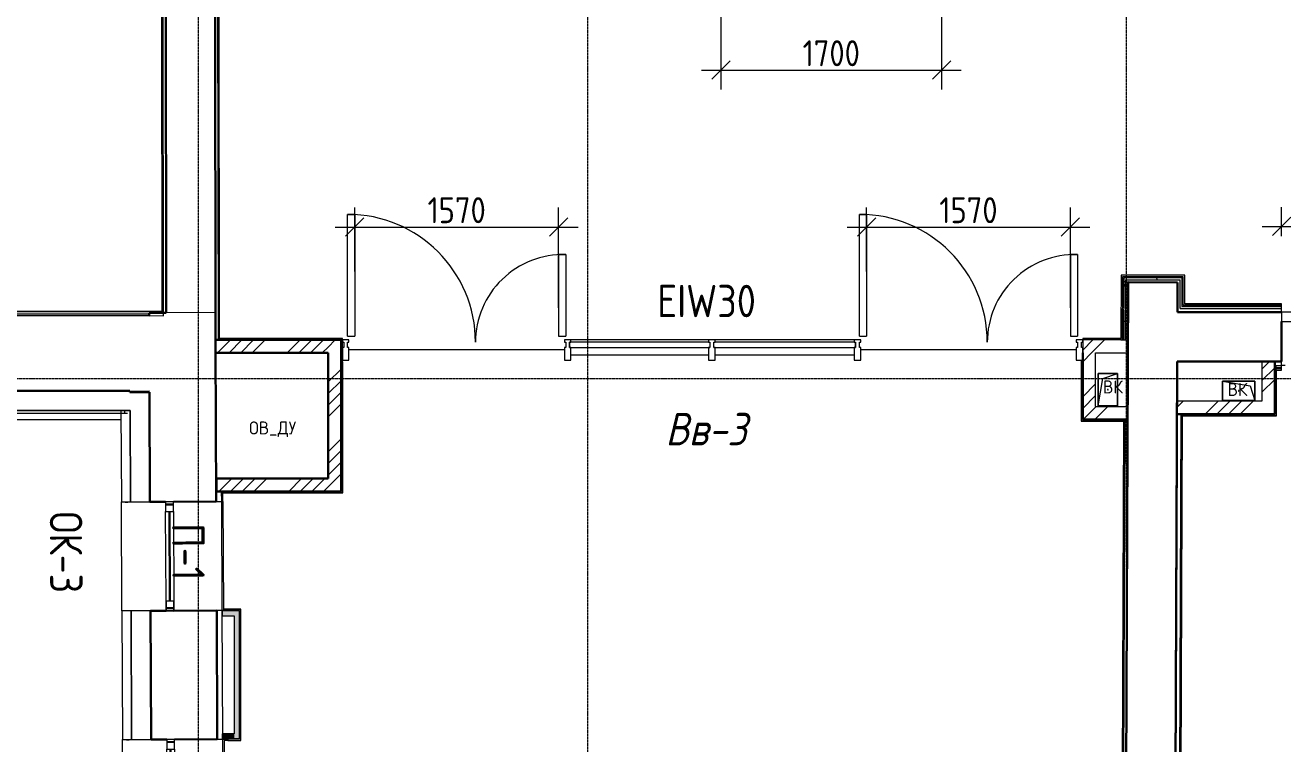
# Model space of a CAD drawing. Header units: millimetres. Extents: x 504091 to 2165846, y 135022 to 442887.
# Drawn here: x 1398815 to 1408506, y 310300 to 315840 of the extents above; entities that cross this region are included whole.
import ezdxf

# ---------------------------------------------------------------- set-up
doc = ezdxf.new("R2010")
doc.units = ezdxf.units.MM
doc.linetypes.add('ADSK_Линия сетки', pattern=[25, 20, -2.5, 0, -2.5])
doc.linetypes.add('осеваяX2', pattern=[4, 2.5, -0.5, 0.5, -0.5])
doc.layers.get('Defpoints').update_dxf_attribs({"color": 255})
for name, color, linetype, lineweight in [('_ Окна', 7, 'Continuous', 30), ('Аннотация', 7, 'Continuous', 9), ('Витраж', 7, 'Continuous', 9), ('Двери', 7, 'Continuous', 20), ('Марки', 7, 'Continuous', 20), ('Марки окон', 7, 'Continuous', 20), ('Обобщенные модели', 7, 'Continuous', 18), ('Окна', 7, 'Continuous', 18), ('Оси', 165, 'осеваяX2', 13), ('Панели витража', 7, 'Continuous', 9), ('Перекрытие', 7, 'Continuous', 18), ('размеры', 7, 'Continuous', 9), ('Стены внутренние', 7, 'Continuous', 18), ('Стены наружные', 7, 'Continuous', 18), ('Стены несущие', 7, 'Continuous', 30), ('Стены отделка', 7, 'Continuous', 30), ('Стены штриховка', 7, 'Continuous', 18)]:
    doc.layers.add(name, color=color, linetype=linetype, lineweight=lineweight)
doc.styles.add('GOST Common_2', font='GOST_Common.ttf', dxfattribs={"width": 0.9, "height": 200})
doc.styles.add('GOST Common_4', font='GOST_Common.ttf', dxfattribs={"width": 0.9, "height": 200})
doc.styles.add('GOST Common_5', font='GOST_Common.ttf', dxfattribs={"height": 250})
doc.styles.add('GOST Common_B_I', font='', dxfattribs={"width": 0.9, "height": 250})
doc.styles.get('GOST Common_B_I').set_extended_font_data('GOST Common', italic=True, bold=True)
doc.dimstyles.new('ADSK_Основной_2_мм', dxfattribs={"dimscale": 304.8, "dimtxt": 201.142999, "dimasz": 0.463911, "dimexe": 0.492126, "dimexo": 0.492126, "dimgap": 0.098425, "dimtad": 1, "dimrnd": 0.01, "dimdsep": 46, "dimtxsty": 'GOST Common_4', "dimblk1": 'OBLIQUE', "dimblk2": 'OBLIQUE', "dimsah": 1, "dimcen": 0.09, "dimdle": 0.492126, "dimazin": 2, "dimtfac": 1, "dimtdec": 4, "dimtix": 1, "dimtmove": 0, "dimatfit": 3, "dimfxl": 0, "dimtvp": 1, "dimtolj": 1, "dimtzin": 0, "dimlwd": 20, "dimlwe": 20, "dimarcsym": 0})
pattern_1 = [(45, (1368096.43, 304821.34), (-269.4077, 269.4077), []), (45, (1368186.23, 304821.34), (-269.4077, 269.4077), []), (45, (1368276.04, 304821.34), (-269.4077, 269.4077), []), (45, (1368365.84, 304821.34), (-269.4077, 269.4077), [])]
pattern_2 = [(0, (1400150.29, 304821.34), (406.4, 101.6), [33.528, -271.272, 33.528, -271.272, -1625.6]), (0, (1400150.29, 304821.34), (406.4, 101.6), [-609.6, 33.528, -576.072, 33.528, -271.272, -711.2]), (0, (1400150.29, 304821.34), (406.4, 101.6), [-1524, 33.528, -169.672, 33.528, -474.472]), (120, (1400302.69, 304872.14), (-291.18818, 301.15272), [33.528, -271.272, 33.528, -271.272, -1625.6]), (120, (1400302.69, 304872.14), (-291.18818, 301.15272), [-609.6, 33.528, -576.072, 33.528, -271.272, -711.2]), (120, (1400302.69, 304872.14), (-291.18818, 301.15272), [-1524, 33.528, -169.672, 33.528, -474.472]), (240, (1400353.49, 305075.34), (-115.21182, -402.75272), [33.528, -271.272, 33.528, -271.272, -1625.6]), (240, (1400353.49, 305075.34), (-115.21182, -402.75272), [-609.6, 33.528, -576.072, 33.528, -271.272, -711.2]), (240, (1400353.49, 305075.34), (-115.21182, -402.75272), [-1524, 33.528, -169.672, 33.528, -474.472])]

# ---------------------------------------------------------------- blocks, each defined once
blk = doc.blocks.new('Дверь-Alumark_двупольная с глухим окном_S70 - 1600х2200 алюм ост Д-20п-3416635-План 1-го этажа')
at = {"layer": 'Двери', "lineweight": 30}
for p, q in [((-580, 190), (299, 697.5)), ((830, 190), (487.9, 387.5))]:
    blk.add_line(p, q, dxfattribs=at)
at = {"layer": 'Двери'}
for p, q in [((-675, 190), (-675, 120)), ((-580, 190), (-675, 190)), ((-675, 120), (-580, 120)), ((-580, 120), (-580, 190)), ((830, 190), (830, 120)), ((925, 190), (830, 190)), ((830, 120), (925, 120)), ((925, 120), (925, 190))]:
    blk.add_line(p, q, dxfattribs=at)
blk = doc.blocks.new('окна_rehau_однопольное_фрамуга_сверху - 800х2240 _нов_-2056536-План 1-го этажа')
at = {"layer": '_ Окна', "lineweight": 18}
for p, q in [((-420, 75), (-420, 135)), ((-420, 135), (-344, 135)), ((-344, 135), (-344, 75)), ((344, 135), (344, 75)), ((420, 135), (344, 135)), ((420, 75), (420, 135)), ((-344, 75), (-420, 75)), ((344, 75), (420, 75))]:
    blk.add_line(p, q, dxfattribs=at)
at = {"layer": '_ Окна'}
for p, q in [((-400, 75), (-400, 135)), ((-344, 105), (344, 105)), ((400, 75), (400, 135))]:
    blk.add_line(p, q, dxfattribs=at)
at = {"layer": 'Окна'}
for p, q in [((-420, 135), (-420, 75)), ((-344, 135), (-420, 135)), ((-344, 135), (344, 135)), ((420, 135), (344, 135)), ((420, 75), (420, 135)), ((-420, 75), (-344, 75)), ((344, 75), (-344, 75)), ((344, 75), (420, 75))]:
    blk.add_line(p, q, dxfattribs=at)
blk = doc.blocks.new('окна_rehau_однопольное_фрамуга_сверху - 800х2240 _нов_-V44-План 1-го этажа')
at = {"layer": '_ Окна', "lineweight": 18}
for p, q in [((-420, 75), (-420, 135)), ((-420, 135), (-344, 135)), ((-344, 135), (-344, 75)), ((344, 135), (344, 75)), ((420, 135), (344, 135)), ((420, 75), (420, 135)), ((-344, 75), (-420, 75)), ((344, 75), (420, 75))]:
    blk.add_line(p, q, dxfattribs=at)
at = {"layer": '_ Окна'}
for p, q in [((-400, 75), (-400, 135)), ((-344, 105), (344, 105)), ((400, 75), (400, 135))]:
    blk.add_line(p, q, dxfattribs=at)
at = {"layer": 'Окна'}
for p, q in [((-420, 135), (-420, 75)), ((-344, 135), (-420, 135)), ((-344, 135), (344, 135)), ((420, 135), (344, 135)), ((420, 75), (420, 135)), ((-420, 75), (-344, 75)), ((344, 75), (-344, 75)), ((344, 75), (420, 75))]:
    blk.add_line(p, q, dxfattribs=at)
blk = doc.blocks.new('GM_Отверстие прямоугольное _в плите_ - Отверстие-V52-План 1-го этажа')
at = {"layer": 'Обобщенные модели'}
for p, q in [((-75, -125), (-75, 125)), ((-75, 125), (75, 125)), ((75, 125), (-75, 125)), ((-75, 125), (-75, -125)), ((-37.5, 87.5), (75, 125)), ((75, 125), (75, -125)), ((75, -125), (75, 125)), ((-75, -125), (-37.5, 87.5)), ((75, -125), (-75, -125)), ((-75, -125), (75, -125))]:
    blk.add_line(p, q, dxfattribs=at)
for start, end in [(360, 180), (180, 360), (60, 165), (300, 360), (195, 270)]:
    blk.add_arc((0, 0), 2.5, start, end, dxfattribs=at)
blk = doc.blocks.new('Прямоугольный импост - Импост структурный с накладкой - 160мм-6453639-План 1-го этажа')
at = {"layer": 'Витраж', "lineweight": 18}
for p, q in [((-50, 40), (-50, 140)), ((-50, 140), (0, 140)), ((0, 140), (0, 40)), ((-40, 40), (-50, 40)), ((-50, -17), (-50, 0)), ((-50, 0), (-40, 0)), ((-40, 0), (-40, 40)), ((-10, 40), (-10, 0)), ((0, 40), (-10, 40)), ((-10, 0), (0, 0)), ((0, 0), (0, -17)), ((0, -17), (-50, -17))]:
    blk.add_line(p, q, dxfattribs=at)
blk = doc.blocks.new('Прямоугольный импост - Импост структурный с накладкой - 160мм-6453643-План 1-го этажа')
at = {"layer": 'Витраж', "lineweight": 18}
for p, q in [((0, 140), (-50, 140)), ((-50, 140), (-50, 40)), ((0, 40), (0, 140)), ((-50, 40), (-40, 40)), ((-40, 0), (-50, 0)), ((-50, 0), (-50, -17)), ((-40, 40), (-40, 0)), ((-10, 0), (-10, 40)), ((-10, 40), (0, 40)), ((0, 0), (-10, 0)), ((0, -17), (0, 0)), ((-50, -17), (0, -17))]:
    blk.add_line(p, q, dxfattribs=at)
blk = doc.blocks.new('Витражная двухстворчатая дверь - Входная двухстворчатая левая_наружн-6453644-План 1-го этажа')
at = {"layer": 'Двери'}
for p, q in [((-840, 985), (-785, 985)), ((-840, 45), (-840, 985)), ((-785, 985), (-785, 45)), ((785, 674.7), (840, 674.7)), ((785, 674.7), (785, 45)), ((840, 674.7), (785, 674.7)), ((840, 674.7), (840, 45)), ((-840, 45), (-785, 45)), ((785, 45), (840, 45))]:
    blk.add_line(p, q, dxfattribs=at)
for centre, radius, start, end in [((-840, 0), 985, 360, 90), ((820, 0), 675, 88.3021, 180)]:
    blk.add_arc(centre, radius, start, end, dxfattribs=at)
blk = doc.blocks.new('Прямоугольный импост - Импост структурный с накладкой - 160мм-6453636-План 1-го этажа')
at = {"layer": 'Витраж', "lineweight": 18}
for p, q in [((-25, 40), (-25, 140)), ((-25, 140), (25, 140)), ((25, 140), (25, 40)), ((-15, 40), (-25, 40)), ((-25, -17), (-25, 0)), ((-25, 0), (-15, 0)), ((-15, 0), (-15, 40)), ((15, 40), (15, 0)), ((25, 40), (15, 40)), ((15, 0), (25, 0)), ((25, 0), (25, -17)), ((25, -17), (-25, -17))]:
    blk.add_line(p, q, dxfattribs=at)
blk = doc.blocks.new('GM_Отверстие прямоугольное _в плите_ - Отверстие-V54-План 1-го этажа')
at = {"layer": 'Обобщенные модели'}
for p, q in [((-75, -125), (-75, 125)), ((-75, 125), (75, 125)), ((75, 125), (-75, 125)), ((-75, 125), (-75, -125)), ((-37.5, 87.5), (75, 125)), ((75, 125), (75, -125)), ((75, -125), (75, 125)), ((-75, -125), (-37.5, 87.5)), ((75, -125), (-75, -125)), ((-75, -125), (75, -125))]:
    blk.add_line(p, q, dxfattribs=at)
for start, end in [(360, 180), (180, 360), (60, 165), (300, 360), (195, 270)]:
    blk.add_arc((0, 0), 2.5, start, end, dxfattribs=at)
blk = doc.blocks.new('_Oblique')
at = {"color": 0, "linetype": 'ByBlock', "lineweight": -2}
blk.add_line((-0.5, -0.5), (0.5, 0.5), dxfattribs=at)
blk = doc.blocks.new('*D2748')
at = {"layer": 'Defpoints', "color": 0, "lineweight": 20, "transparency": 16777216}
for p in [(1404176.3, 317095.1), (1405876.3, 317095.1), (1405876.3, 315493.7)]:
    blk.add_point(p, dxfattribs=at)
at = {"layer": 'размеры', "color": 0, "transparency": 16777216}
for p, q in [((1404176.3, 316945.1), (1404176.3, 315343.7)), ((1405876.3, 316945.1), (1405876.3, 315343.7)), ((1404026.3, 315493.7), (1406026.3, 315493.7))]:
    blk.add_line(p, q, dxfattribs=at)
at = {"layer": 'размеры', "color": 0, "transparency": 16777216, "xscale": 141.4, "yscale": 141.4, "zscale": 141.4, "rotation": 180}
blk.add_blockref('_Oblique', (1404176.3, 315493.7), dxfattribs=at)
at = {"layer": 'размеры', "color": 0, "transparency": 16777216, "xscale": 141.4, "yscale": 141.4, "zscale": 141.4}
blk.add_blockref('_Oblique', (1405876.3, 315493.7), dxfattribs=at)
at = {"layer": 'размеры', "color": 0, "lineweight": 20, "transparency": 16777216, "insert": (1405026.3, 315623.7), "char_height": 200, "width": 560.473, "attachment_point": 5, "style": 'GOST Common_4'}
blk.add_mtext('\\A1;1700', dxfattribs=at)
blk = doc.blocks.new('*D2750')
at = {"layer": 'Defpoints', "color": 0, "lineweight": 20, "transparency": 16777216}
for p in [(1402925.2, 314283.7), (1401355.2, 313792.3), (1402925.2, 313511.2)]:
    blk.add_point(p, dxfattribs=at)
at = {"layer": 'размеры', "color": 0, "transparency": 16777216}
for p, q in [((1401355.2, 313942.3), (1401355.2, 314433.7)), ((1402925.2, 313661.2), (1402925.2, 314433.7)), ((1401205.2, 314283.7), (1403075.2, 314283.7))]:
    blk.add_line(p, q, dxfattribs=at)
at = {"layer": 'размеры', "color": 0, "transparency": 16777216, "xscale": 141.4, "yscale": 141.4, "zscale": 141.4, "rotation": 180}
blk.add_blockref('_Oblique', (1401355.2, 314283.7), dxfattribs=at)
at = {"layer": 'размеры', "color": 0, "transparency": 16777216, "xscale": 141.4, "yscale": 141.4, "zscale": 141.4}
blk.add_blockref('_Oblique', (1402925.2, 314283.7), dxfattribs=at)
at = {"layer": 'размеры', "color": 0, "lineweight": 20, "transparency": 16777216, "insert": (1402140.2, 314413.7), "char_height": 200, "width": 560.473, "attachment_point": 5, "style": 'GOST Common_4'}
blk.add_mtext('\\A1;1570', dxfattribs=at)
blk = doc.blocks.new('*D2751')
at = {"layer": 'Defpoints', "color": 0, "lineweight": 20, "transparency": 16777216}
for p in [(1410096.3, 314288.2), (1408496.3, 314063.1), (1410096.3, 314063.1)]:
    blk.add_point(p, dxfattribs=at)
at = {"layer": 'размеры', "color": 0, "transparency": 16777216}
for p, q in [((1408496.3, 314213.1), (1408496.3, 314438.2)), ((1410096.3, 314213.1), (1410096.3, 314438.2)), ((1408346.3, 314288.2), (1410246.3, 314288.2))]:
    blk.add_line(p, q, dxfattribs=at)
at = {"layer": 'размеры', "color": 0, "transparency": 16777216, "xscale": 141.4, "yscale": 141.4, "zscale": 141.4, "rotation": 180}
blk.add_blockref('_Oblique', (1408496.3, 314288.2), dxfattribs=at)
at = {"layer": 'размеры', "color": 0, "transparency": 16777216, "xscale": 141.4, "yscale": 141.4, "zscale": 141.4}
blk.add_blockref('_Oblique', (1410096.3, 314288.2), dxfattribs=at)
at = {"layer": 'размеры', "color": 0, "lineweight": 20, "transparency": 16777216, "insert": (1409296.3, 314418.2), "char_height": 200, "width": 560.473, "attachment_point": 5, "style": 'GOST Common_4'}
blk.add_mtext('\\A1;1600', dxfattribs=at)
blk = doc.blocks.new('*D2699')
at = {"layer": 'Defpoints', "color": 0, "lineweight": 20, "transparency": 16777216}
for p in [(1406868.3, 314283.7), (1405298.3, 313792.3), (1406868.3, 313511.2)]:
    blk.add_point(p, dxfattribs=at)
at = {"layer": 'размеры', "color": 0, "transparency": 16777216}
for p, q in [((1405298.3, 313942.3), (1405298.3, 314433.7)), ((1406868.3, 313661.2), (1406868.3, 314433.7)), ((1405148.3, 314283.7), (1407018.3, 314283.7))]:
    blk.add_line(p, q, dxfattribs=at)
at = {"layer": 'размеры', "color": 0, "transparency": 16777216, "xscale": 141.4, "yscale": 141.4, "zscale": 141.4, "rotation": 180}
blk.add_blockref('_Oblique', (1405298.3, 314283.7), dxfattribs=at)
at = {"layer": 'размеры', "color": 0, "transparency": 16777216, "xscale": 141.4, "yscale": 141.4, "zscale": 141.4}
blk.add_blockref('_Oblique', (1406868.3, 314283.7), dxfattribs=at)
at = {"layer": 'размеры', "color": 0, "lineweight": 20, "transparency": 16777216, "insert": (1406083.3, 314413.7), "char_height": 200, "width": 560.473, "attachment_point": 5, "style": 'GOST Common_4'}
blk.add_mtext('\\A1;1570', dxfattribs=at)

msp = doc.modelspace()

# ---------------------------------------------------------------- hatches: boundary and pattern name
at = {"layer": 'Стены внутренние', "lineweight": 9}
h = msp.add_hatch(dxfattribs=at)
h.set_pattern_fill('FP_12', color=256, style=0, pattern_type=2)
h.set_pattern_definition(pattern_2)
h.paths.add_polyline_path([(1407288.4283, 313413.3551), (1407292.7994, 313413.6173), (1407294.3804, 313877.0378), (1407279.6465, 313877.0378), (1407277.7983, 313413.3551)])
h = msp.add_hatch(dxfattribs=at)
h.set_pattern_fill('FP_12', color=256, style=0, pattern_type=2)
h.set_pattern_definition(pattern_2)
h.paths.add_polyline_path([(1407694.3804, 313877.0378), (1407714.3804, 313877.0378), (1407714.3804, 313892.0378), (1407279.7063, 313892.0378), (1407279.7063, 313877.0378), (1407693.6514, 313877.0378)])
h = msp.add_hatch(dxfattribs=at)
h.set_pattern_fill('FP_12', color=256, style=0, pattern_type=2)
h.set_pattern_definition(pattern_2)
h.paths.add_polyline_path([(1439059.2939, 313656.5532), (1439059.2939, 313671.5532), (1437864.2939, 313671.5532), (1437864.2939, 313656.5532), (1438803.251, 313656.5532)])
h.paths.add_polyline_path([(1432469.7351, 313656.5532), (1436264.2939, 313656.5532), (1436264.2939, 313671.5532), (1431784.2939, 313671.5532), (1431784.2939, 313656.5532)])
h.paths.add_polyline_path([(1440089.2939, 313656.5532), (1440216.4244, 313656.5532), (1440216.4244, 313671.5532), (1440089.2939, 313671.5532)])
h.paths.add_polyline_path([(1413469.1876, 313656.5532), (1413793.2939, 313656.5532), (1413793.2939, 313671.5532), (1410096.2939, 313671.5532), (1410096.2939, 313656.5532), (1411358.0156, 313656.5532)])
h.paths.add_polyline_path([(1415393.2939, 313656.5532), (1421605.41, 313656.5532), (1421605.41, 313671.5532), (1415393.2939, 313671.5532)])
h.paths.add_polyline_path([(1408493.5795, 313656.5532), (1408496.2939, 313656.5532), (1408496.2939, 313671.5532), (1407714.3804, 313671.5532), (1407714.3804, 313656.5532), (1408191.2577, 313656.5532)])
h.paths.add_polyline_path([(1425080.6333, 313656.5532), (1425707.828, 313656.5532), (1425707.828, 313671.5532), (1423505.41, 313671.5532), (1423505.41, 313656.5532), (1424969.0881, 313656.5532)])
h.paths.add_polyline_path([(1430264.2939, 313656.5532), (1430264.2939, 313671.5532), (1427647.828, 313671.5532), (1427647.828, 313656.5532), (1429830.7702, 313656.5532)])
h = msp.add_hatch(dxfattribs=at)
h.set_pattern_fill('ANSI34', color=256, scale=20, style=0)
h.set_pattern_definition(pattern_1)
h.paths.add_polyline_path([(1400704.3428, 313313.3551), (1401149.8615, 313313.3551), (1401149.8615, 313413.3551), (1400281.8043, 313413.3551), (1400281.8186, 313313.3551), (1400599.4683, 313313.3551)])
h = msp.add_hatch(dxfattribs=at)
h.set_pattern_fill('ANSI34', color=256, scale=20, style=0)
h.set_pattern_definition(pattern_1)
h.paths.add_polyline_path([(1401149.8615, 312346.3441), (1401249.8615, 312346.3441), (1401249.8615, 313413.3551), (1401149.8615, 313413.3551), (1401149.8615, 312818.5183)])
h = msp.add_hatch(dxfattribs=at)
h.set_pattern_fill('ANSI34', color=256, scale=20, style=0)
h.set_pattern_definition(pattern_1)
h.paths.add_polyline_path([(1407063.327, 313313.3551), (1406963.327, 313313.3551), (1406963.327, 312800.3441), (1407063.327, 312800.3441)])
h = msp.add_hatch(dxfattribs=at)
h.set_pattern_fill('ANSI34', color=256, scale=20, style=0)
h.set_pattern_definition(pattern_1)
h.paths.add_polyline_path([(1408444.3804, 313246.5532), (1408344.3804, 313246.5532), (1408344.3804, 312941.3441), (1408444.3804, 312941.3441)])
h = msp.add_hatch(dxfattribs=at)
h.set_pattern_fill('FP_12', color=256, style=0, pattern_type=2)
h.set_pattern_definition(pattern_2)
h.paths.add_polyline_path([(1415592.7939, 313201.5532), (1415592.7939, 313216.5532), (1415393.2939, 313216.5532), (1415393.2939, 313201.5532), (1415582.7939, 313201.5532)])
h.paths.add_polyline_path([(1408496.2939, 313201.5532), (1408496.2939, 313216.5532), (1408432.3804, 313216.5532), (1408432.3804, 313201.5532), (1408493.5795, 313201.5532)])
h.paths.add_polyline_path([(1413469.1876, 313201.5532), (1413793.2939, 313201.5532), (1413793.2939, 313216.5532), (1410096.2939, 313216.5532), (1410096.2939, 313201.5532), (1411358.0156, 313201.5532)])
h = msp.add_hatch(dxfattribs=at)
h.set_pattern_fill('ANSI34', color=256, scale=20, style=0)
h.set_pattern_definition(pattern_1)
h.paths.add_polyline_path([(1407310.355, 312800.3441), (1407310.7536, 312900.3441), (1407063.327, 312900.3441), (1407063.327, 312800.3441)])
h = msp.add_hatch(dxfattribs=at)
h.set_pattern_fill('ANSI34', color=256, scale=20, style=0)
h.set_pattern_definition(pattern_1)
h.paths.add_polyline_path([(1407690.9201, 312941.3441), (1407690.5214, 312841.3441), (1408444.3804, 312841.3441), (1408444.3804, 312941.3441)])
h = msp.add_hatch(dxfattribs=at)
h.set_pattern_fill('ANSI34', color=256, scale=20, style=0)
h.set_pattern_definition(pattern_1)
h.paths.add_polyline_path([(1401249.8615, 312246.3441), (1401249.8615, 312346.3441), (1400289.8615, 312346.3441), (1400289.8615, 312246.3441), (1401149.8615, 312246.3441)])
at = {"layer": 'Стены внутренние'}
for points in [[(1400332.7689, 311287.0594), (1400466.0455, 311287.0594), (1400466.0455, 311327.0594), (1400332.7689, 311326.6956), (1400332.7689, 311294.9326)], [(1400466.0209, 310337.0957), (1400466.0455, 310337.5155), (1400466.0455, 311287.0594), (1400426.0455, 311287.0594), (1400426.0455, 310337.0957), (1400465.8732, 310337.0957)], [(1400335.9729, 310337.0957), (1400426.0455, 310337.5155), (1400426.0455, 310377.0957), (1400335.7827, 310377.0957), (1400335.9709, 310337.5155)]]:
    msp.add_hatch(color=256, dxfattribs=at).paths.add_polyline_path(points)
at = {"layer": 'Стены штриховка'}
h = msp.add_hatch(dxfattribs=at)
h.set_pattern_fill('ANSI34', color=256, scale=20)
h.set_pattern_definition(pattern_1)
h.paths.add_polyline_path([(1407312.7983, 313413.3035), (1407257.7981, 313413.3551), (1406963.327, 313413.3551), (1406963.327, 313313.3551), (1406976.327, 313313.3551), (1407312.3999, 313313.3551)])

# ---------------------------------------------------------------- linework, layer by layer
at = {"layer": 'Витраж'}
for p, q in [((1404080.7742, 313413.3551), (1403020.2215, 313413.3551)), ((1405203.327, 313413.3551), (1404130.7742, 313413.3551)), ((1404080.7742, 313296.3551), (1403020.2215, 313296.3551)), ((1405203.327, 313296.3551), (1404130.7742, 313296.3551))]:
    msp.add_line(p, q, dxfattribs=at)
at = {"layer": 'Оси', "linetype": 'ADSK_Линия сетки'}
for p, q in [((1400149.8592, 300469.847), (1400149.8592, 349044.3426)), ((1403149.8592, 300469.847), (1403149.8592, 349044.3426)), ((1407299.8592, 300469.847), (1407299.8592, 326587.6621)), ((1390035.5654, 313116.3441), (1456265.2939, 313116.3441))]:
    msp.add_line(p, q, dxfattribs=at)
at = {"layer": 'Панели витража', "lineweight": 18}
for points in [[(1404080.7742, 313396.3551), (1403010.2215, 313396.3551), (1403010.2215, 313356.3551), (1404090.7742, 313356.3551)], [(1404120.7742, 313356.3551), (1405213.327, 313356.3551), (1405213.327, 313396.3551)], [(1405203.327, 313396.3551), (1404130.7742, 313396.3551)]]:
    msp.add_lwpolyline(points, dxfattribs=at)
at = {"layer": 'Перекрытие'}
for p, q in [((1400281.3288, 313416.3441), (1400301.5061, 313416.3441)), ((1402970.2215, 313338.3551), (1401310.2215, 313338.3551)), ((1406913.327, 313338.3551), (1405253.327, 313338.3551)), ((1408523.5795, 313216.5532), (1408496.2939, 313216.5532)), ((1400289.8615, 312246.3441), (1400286.8928, 312246.3441)), ((1400331.2659, 311326.8858), (1400332.7689, 311326.8929))]:
    msp.add_line(p, q, dxfattribs=at)
at = {"layer": 'Стены внутренние'}
for p, q in [((1400327.2665, 312167.8763), (1400331.2611, 311327.8858)), ((1400335.9786, 310335.897), (1400339.9733, 309495.9065))]:
    msp.add_line(p, q, dxfattribs=at)
at = {"layer": 'Стены наружные'}
for p, q in [((1399583.4973, 312869.9342), (1393228.4667, 312869.9342)), ((1393228.5911, 312849.9342), (1399583.4973, 312849.9342)), ((1399561.2698, 311324.224), (1399557.2752, 312164.2145)), ((1399587.2794, 312163.4523), (1399607.2791, 312163.5474)), ((1400339.2663, 312167.9333), (1400343.2081, 311339.0594)), ((1400343.261, 311327.9428), (1400341.261, 311327.9333)), ((1399569.982, 309492.2447), (1399565.9873, 310332.2352)), ((1399595.9936, 310331.0482), (1399595.9872, 310332.3779)), ((1399595.9936, 310331.0482), (1399615.9933, 310331.1433)), ((1399615.987, 310332.473), (1399615.9933, 310331.1433)), ((1400376.0305, 310325.0957), (1400348.0301, 310325.0957)), ((1400348.0301, 310325.0957), (1400351.9732, 309495.9636))]:
    msp.add_line(p, q, dxfattribs=at)
at = {"layer": 'Стены несущие'}
for p, q in [((1399895.341, 318802.2787), (1399901.2626, 313622.0196)), ((1400277.2813, 317105.1269), (1400281.5515, 313369.5146)), ((1407288.4283, 307299.5757), (1407314.5718, 313858.2129)), ((1407694.5688, 313856.6982), (1407314.5718, 313858.2129)), ((1407693.6514, 313626.5532), (1407694.5688, 313856.6982)), ((1399770.4465, 313600.6524), (1394013.8517, 313614.5652)), ((1399901.2626, 313622.0196), (1399770.3479, 313621.397)), ((1399770.3479, 313621.397), (1399770.4465, 313600.6524)), ((1407693.6514, 313626.5532), (1408496.2939, 313626.5532)), ((1408496.2939, 313246.5532), (1408496.2939, 313556.5532)), ((1401249.8615, 313413.3551), (1400281.8043, 313413.3551)), ((1400281.8043, 313413.3551), (1400281.8043, 313313.3551)), ((1401249.8615, 312246.3441), (1401249.8615, 313413.3551)), ((1400281.5515, 313369.5146), (1400287.2669, 312167.686)), ((1400281.8043, 313313.3551), (1401149.8615, 313313.3551)), ((1401149.8615, 313313.3551), (1401149.8615, 312346.3441)), ((1406963.327, 313313.3551), (1406963.327, 312800.3441)), ((1407668.4253, 307298.061), (1407692.1367, 313246.5532)), ((1407692.1279, 313216.5532), (1407669.0715, 307459.5757)), ((1408496.2939, 313246.5532), (1407692.1367, 313246.5532)), ((1408444.3804, 312841.3441), (1408444.3804, 313246.5532)), ((1395929.2826, 313019.9342), (1399623.2065, 313019.9342)), ((1399623.2065, 313019.9342), (1399623.249, 313011.0064)), ((1399623.249, 313011.0064), (1399773.2524, 313010.6439)), ((1399773.2524, 313010.6439), (1399777.2727, 312165.2607)), ((1399777.2727, 312165.2607), (1399773.2524, 313010.6439)), ((1406963.327, 312800.3441), (1407310.355, 312800.3441)), ((1407690.5214, 312841.3441), (1408444.3804, 312841.3441)), ((1401149.8615, 312346.3441), (1400289.8615, 312346.3441)), ((1400289.8615, 312346.3441), (1400289.8615, 312246.3441)), ((1400289.8615, 312246.3441), (1401249.8615, 312246.3441)), ((1399777.2727, 312165.2607), (1399897.2713, 312165.8314)), ((1399957.2706, 312166.1167), (1400287.2669, 312167.686)), ((1399901.266, 311325.8409), (1399781.2673, 311325.2702)), ((1399781.2673, 311325.2702), (1399785.9849, 310333.2814)), ((1399785.9849, 310333.2814), (1399781.2673, 311325.2702)), ((1400291.2616, 311327.6955), (1399961.2653, 311326.1262)), ((1400291.2616, 311327.6955), (1400295.9791, 310335.7068)), ((1399785.9849, 310333.2814), (1399905.9835, 310333.8521)), ((1399965.9828, 310334.1374), (1400295.9791, 310335.7068))]:
    msp.add_line(p, q, dxfattribs=at)
at = {"layer": 'Стены отделка', "lineweight": 9}
for p, q in [((1399901.2626, 313622.0196), (1399895.4121, 318802.2788)), ((1400297.2812, 317105.1498), (1400301.5014, 313413.3551)), ((1400313.4877, 313425.3551), (1400309.3179, 317073.1269)), ((1399866.2296, 316307.5589), (1399869.2508, 313632.4137)), ((1399881.2627, 313621.9245), (1399878.2162, 316319.425)), ((1407259.7859, 313912.0378), (1407257.8459, 313425.3551)), ((1407749.3804, 313912.0378), (1407259.7859, 313912.0378)), ((1407292.7984, 313413.3551), (1407294.6467, 313877.0378)), ((1407294.3804, 313877.0378), (1407294.3804, 313857.0378)), ((1407294.3804, 313877.0378), (1407714.3804, 313877.0378)), ((1407714.3804, 313656.5532), (1407714.3804, 313877.0378)), ((1407749.3804, 313691.5532), (1407749.3804, 313912.0378)), ((1407294.3804, 313857.0378), (1407694.3804, 313857.0378)), ((1407314.5718, 313858.2129), (1407294.5719, 313858.2927)), ((1407694.3804, 313857.0378), (1407694.3804, 313856.699)), ((1407694.3804, 313809.4494), (1407694.3804, 313656.5532)), ((1408496.2939, 313691.5532), (1407749.3804, 313691.5532)), ((1408496.2939, 313626.5532), (1408496.2939, 313691.5532)), ((1394033.728, 313634.5172), (1399882.3734, 313620.3819)), ((1399869.2508, 313632.4137), (1394045.6538, 313646.4884)), ((1399770.4465, 313600.6524), (1399882.325, 313600.382)), ((1399869.2644, 313620.4136), (1399869.2628, 313621.8674)), ((1399881.2626, 313621.997), (1399901.2626, 313622.0196)), ((1399882.325, 313600.382), (1399882.3734, 313620.3819)), ((1407694.3804, 313656.5532), (1407693.6514, 313656.5532)), ((1407693.6514, 313656.5532), (1407693.6514, 313626.5532)), ((1408493.5795, 313656.5532), (1408496.2939, 313656.5532)), ((1400281.4978, 313416.4458), (1400301.4978, 313416.4687)), ((1401260.2215, 313425.3551), (1400313.4877, 313425.3551)), ((1401260.2215, 313263.3551), (1401260.2215, 313425.3551)), ((1406963.327, 313425.3551), (1406963.327, 313263.3551)), ((1407257.8459, 313425.3551), (1406963.327, 313425.3551)), ((1407257.7981, 313413.3551), (1407312.7985, 313413.3551)), ((1407063.327, 313313.3551), (1407312.3999, 313313.3551)), ((1407063.327, 312900.3441), (1407063.327, 313313.3551)), ((1401249.8615, 313263.3551), (1401260.2215, 313263.3551)), ((1401261.8615, 313245.8551), (1401249.8615, 313245.8551)), ((1401261.8615, 312236.3441), (1401261.8615, 313245.8551)), ((1406951.327, 313256.3551), (1406951.327, 312790.3441)), ((1406963.327, 313228.3551), (1406964.327, 313228.3551)), ((1407692.1367, 313246.5532), (1407692.1367, 313216.5532)), ((1408344.3804, 313246.5532), (1408344.3804, 312941.3441)), ((1408496.2939, 313216.5532), (1408493.5795, 313216.5532)), ((1408496.2939, 313246.5532), (1408496.2939, 313246.5532)), ((1408496.2939, 313181.5532), (1408496.2939, 313246.5532)), ((1408454.3804, 313181.5532), (1408496.2939, 313181.5532)), ((1408456.3804, 312831.3441), (1408456.3804, 313181.5532)), ((1399773.2188, 313017.7056), (1399623.2205, 313016.9923)), ((1407063.327, 312900.3441), (1407310.7536, 312900.3441)), ((1408344.3804, 312941.3441), (1407690.9201, 312941.3441)), ((1393158.9006, 312799.9342), (1399554.0142, 312799.9342)), ((1393228.4667, 312869.9342), (1399623.9198, 312869.9342)), ((1399623.9198, 312869.9342), (1399553.9206, 312869.6013)), ((1399553.9206, 312869.6013), (1399557.2752, 312164.2145)), ((1399554.0142, 312799.9342), (1399554.0142, 312849.9342)), ((1399583.4973, 312849.9342), (1399583.4973, 312869.9342)), ((1399603.9196, 312869.9342), (1399583.4973, 312869.9342)), ((1399583.4973, 312849.9342), (1399604.0147, 312849.9342)), ((1407260.7463, 305372.4423), (1407290.3548, 312800.3441)), ((1407690.4736, 312829.3441), (1407690.5771, 312829.3441)), ((1407720.6254, 312841.3441), (1407699.0718, 307459.5757)), ((1407711.1199, 307471.5757), (1407732.5775, 312829.3441)), ((1407732.5775, 312829.3441), (1408454.3804, 312829.3441)), ((1406953.327, 312788.3441), (1407278.3076, 312788.506)), ((1407278.3076, 312788.506), (1407248.7941, 305384.4423)), ((1400326.8928, 312246.4563), (1400286.8932, 312246.2661)), ((1400326.8928, 312246.4563), (1400327.2665, 312167.8763)), ((1400339.2663, 312167.9333), (1400338.9505, 312234.3441)), ((1400338.9505, 312234.3441), (1401259.8615, 312234.3441)), ((1399557.2752, 312164.2145), (1399627.2744, 312164.5474)), ((1399627.2744, 312164.5474), (1399777.2727, 312165.2607)), ((1400287.2669, 312167.686), (1400339.2663, 312167.9333)), ((1399631.269, 311324.5569), (1399561.2698, 311324.224)), ((1399561.2698, 311324.224), (1399565.9873, 310332.2352)), ((1399781.2673, 311325.2702), (1399631.269, 311324.5569)), ((1400341.261, 311327.9333), (1400291.2616, 311327.6955)), ((1400331.2611, 311327.8858), (1400335.9729, 310337.0957)), ((1400331.2651, 311327.0594), (1400466.0455, 311327.0594)), ((1400332.7689, 311327.0594), (1400332.7689, 311287.0594)), ((1400332.7689, 311287.0594), (1400426.0455, 311287.0594)), ((1400476.0455, 311339.0594), (1400343.2081, 311339.0594)), ((1400343.2081, 311339.0594), (1400343.261, 311327.9428)), ((1400426.0455, 311287.0594), (1400426.0455, 310377.0957)), ((1400466.0455, 310337.0957), (1400466.0455, 311327.0594)), ((1400478.0455, 310327.0957), (1400478.0455, 311337.0594)), ((1400426.0455, 310377.0957), (1400332.7689, 310377.0957)), ((1400332.7689, 310377.0957), (1400332.7689, 310337.0957)), ((1399565.9873, 310332.2352), (1399635.9866, 310332.5681)), ((1399635.9866, 310332.5681), (1399785.9849, 310333.2814)), ((1400295.9791, 310335.7068), (1400375.9782, 310336.0872)), ((1400466.0455, 310337.0957), (1400332.7689, 310337.0957)), ((1400335.9729, 310337.0957), (1400335.9786, 310335.897)), ((1400375.9782, 310336.0872), (1400376.0305, 310325.0957)), ((1400376.0305, 310325.0957), (1400476.0455, 310325.0957))]:
    msp.add_line(p, q, dxfattribs=at)
at = {"layer": 'Стены штриховка'}
for p, q in [((1400311.49, 313423.3551), (1400307.3156, 317075.1269)), ((1399868.2275, 316309.425), (1399871.2531, 313630.4088)), ((1407270.7421, 313901.0378), (1407268.7982, 313413.3551)), ((1407738.3804, 313901.0378), (1407270.7421, 313901.0378)), ((1407279.7063, 313892.0378), (1407277.7983, 313413.3551)), ((1407729.3804, 313892.0378), (1407279.7063, 313892.0378)), ((1407729.3804, 313671.5532), (1407729.3804, 313892.0378)), ((1407738.3804, 313680.5532), (1407738.3804, 313901.0378)), ((1408496.2939, 313671.5532), (1407729.3804, 313671.5532)), ((1408496.2939, 313680.5532), (1407738.3804, 313680.5532)), ((1399871.2531, 313630.4088), (1394043.6661, 313644.4932)), ((1400280.3421, 313623.8223), (1399901.2626, 313622.0196)), ((1400281.5515, 313369.5146), (1400280.3421, 313623.8223)), ((1407714.3804, 313656.5532), (1408493.5795, 313656.5532)), ((1401260.2215, 313423.3551), (1400311.49, 313423.3551)), ((1401260.2215, 313413.3551), (1401249.8615, 313413.3551)), ((1401249.8615, 313388.3551), (1401260.2215, 313388.3551)), ((1407257.7981, 313413.3551), (1406951.327, 313413.3551)), ((1407257.838, 313423.3551), (1406963.327, 313423.3551)), ((1407257.7981, 313413.3551), (1407257.8459, 313425.3551)), ((1401249.8615, 313288.3551), (1401260.2215, 313288.3551)), ((1401259.8615, 312234.3441), (1401259.8615, 313245.8551)), ((1406953.327, 313256.3551), (1406953.327, 312790.3441)), ((1408444.3804, 313216.5532), (1408493.5795, 313216.5532)), ((1408454.3804, 312829.3441), (1408454.3804, 313216.5532)), ((1408454.3804, 313201.5532), (1408496.2939, 313201.5532)), ((1408454.3804, 313192.5532), (1408496.2939, 313192.5532)), ((1399627.2744, 312164.5474), (1399623.9198, 312869.9342)), ((1399623.9198, 312869.9342), (1399627.2744, 312164.5474)), ((1406963.327, 312800.3441), (1406963.327, 312802.3441)), ((1406965.327, 312800.3441), (1406963.327, 312800.3441)), ((1407690.4816, 312831.3441), (1407690.5851, 312831.3441)), ((1407709.1119, 307469.5757), (1407730.5855, 312831.3441)), ((1407730.5855, 312831.3441), (1408456.3804, 312831.3441)), ((1408454.3804, 312829.3441), (1408456.3804, 312829.3441)), ((1408456.3804, 312829.3441), (1408456.3804, 312831.3441)), ((1406951.327, 312790.3441), (1406951.327, 312788.3441)), ((1406951.327, 312788.3441), (1406953.327, 312788.3441)), ((1406953.327, 312790.3441), (1407280.3149, 312790.3441)), ((1407280.3149, 312790.3441), (1407250.7861, 305382.4423)), ((1400337.2663, 312167.9238), (1400336.941, 312236.3441)), ((1400336.941, 312236.3441), (1401261.8615, 312236.3441)), ((1401259.8615, 312234.3441), (1401261.8615, 312234.3441)), ((1401261.8615, 312234.3441), (1401261.8615, 312236.3441)), ((1399635.9866, 310332.5681), (1399631.269, 311324.5569)), ((1399631.269, 311324.5569), (1399635.9866, 310332.5681)), ((1400343.2176, 311337.0594), (1400478.0455, 311337.0594)), ((1400476.0455, 310325.0957), (1400476.0455, 311339.0594)), ((1400478.0455, 311339.0594), (1400476.0455, 311339.0594)), ((1400478.0455, 311337.0594), (1400478.0455, 311339.0594)), ((1400376.0209, 310327.0957), (1400478.0455, 310327.0957)), ((1400476.0455, 310325.0957), (1400478.0455, 310325.0957)), ((1400478.0455, 310325.0957), (1400478.0455, 310327.0957))]:
    msp.add_line(p, q, dxfattribs=at)

# ---------------------------------------------------------------- block references
at = {"layer": 'Витраж', "rotation": 180}
msp.add_blockref('Прямоугольный импост - Импост структурный с накладкой - 160мм-6453643-План 1-го этажа', (1401260.2215, 313396.3551), dxfattribs=at)
at = {"layer": 'Витраж', "extrusion": (0, 0, -1), "rotation": 180}
for name, p in [('Прямоугольный импост - Импост структурный с накладкой - 160мм-6453639-План 1-го этажа', (-1403020.2215, 313396.3551)), ('Прямоугольный импост - Импост структурный с накладкой - 160мм-6453636-План 1-го этажа', (-1404105.7742, 313396.3551)), ('Прямоугольный импост - Импост структурный с накладкой - 160мм-6453636-План 1-го этажа', (-1405228.327, 313396.3551)), ('Прямоугольный импост - Импост структурный с накладкой - 160мм-6453639-План 1-го этажа', (-1406963.327, 313396.3551))]:
    msp.add_blockref(name, p, dxfattribs=at)
at = {"layer": 'Двери'}
for name, p in [('Витражная двухстворчатая дверь - Входная двухстворчатая левая_наружн-6453644-План 1-го этажа', (1402140.2215, 313396.3551)), ('Витражная двухстворчатая дверь - Входная двухстворчатая левая_наружн-6453644-План 1-го этажа', (1406083.327, 313396.3551)), ('Дверь-Alumark_двупольная с глухим окном_S70 - 1600х2200 алюм ост Д-20п-3416635-План 1-го этажа', (1409171.2939, 313436.5532))]:
    msp.add_blockref(name, p, dxfattribs=at)
at = {"layer": 'Обобщенные модели'}
msp.add_blockref('GM_Отверстие прямоугольное _в плите_ - Отверстие-V54-План 1-го этажа', (1407157.3185, 313029.8041), dxfattribs=at)
at = {"layer": 'Обобщенные модели', "rotation": 269.9999999999997}
msp.add_blockref('GM_Отверстие прямоугольное _в плите_ - Отверстие-V52-План 1-го этажа', (1408165.2939, 313021.5449), dxfattribs=at)
at = {"layer": 'Окна', "rotation": 90.27247415019606}
for name, p in [('окна_rehau_однопольное_фрамуга_сверху - 800х2240 _нов_-2056536-План 1-го этажа', (1400034.2671, 311746.4781)), ('окна_rehau_однопольное_фрамуга_сверху - 800х2240 _нов_-V44-План 1-го этажа', (1400042.9793, 309914.4988))]:
    msp.add_blockref(name, p, dxfattribs=at)

# ---------------------------------------------------------------- texts
at = {"layer": 'Аннотация', "color": 1, "lineweight": 9, "true_color": 0xff0000, "insert": (1403685.0472, 313838.6242), "char_height": 250, "width": 811.737, "attachment_point": 1, "line_spacing_factor": 1.022766, "style": 'GOST Common_2'}
msp.add_mtext('\\pt360,720,1080,1440,1800,2160,2520,2880,3240,3600,3960,4320,4680,5040,5400,5760,6120,6480,6840,7200,7560,7920,8280,8640,9000,9360,9720,10080,10440,10800,11160,11520;EIW30', dxfattribs=at)
at = {"layer": 'Аннотация', "color": 251, "lineweight": 9, "true_color": 0x4b4b4b, "char_height": 100, "attachment_point": 1, "line_spacing_factor": 1.022766, "style": 'GOST Common_5'}
for s, insert, width in [('\\pt360,720,1080,1440,1800,2160,2520,2880,3240,3600,3960,4320,4680,5040,5400,5760,6120,6480,6840,7200,7560,7920,8280,8640,9000,9360,9720,10080,10440,10800,11160,11520;ВК', (1407119.6491, 313101.3657), 156.348), ('\\pt360,720,1080,1440,1800,2160,2520,2880,3240,3600,3960,4320,4680,5040,5400,5760,6120,6480,6840,7200,7560,7920,8280,8640,9000,9360,9720,10080,10440,10800,11160,11520;ВК', (1408079.3373, 313081.7794), 156.348), ('\\pt360,720,1080,1440,1800,2160,2520,2880,3240,3600,3960,4320,4680,5040,5400,5760,6120,6480,6840,7200,7560,7920,8280,8640,9000,9360,9720,10080,10440,10800,11160,11520;ОВ_ДУ', (1400540.6114, 312784.8848), 397.233)]:
    msp.add_mtext(s, dxfattribs=dict(at, insert=insert, width=width))
at = {"layer": 'Марки', "lineweight": 9, "insert": (1404062.6321, 312725.9959), "char_height": 250, "width": 696.6, "attachment_point": 5, "line_spacing_factor": 1.022766, "style": 'GOST Common_B_I'}
msp.add_mtext('\\pt1143,2286,3429,4572,5715,6858,8001,9144,10287,11430,12573,13716,14859,16002,17145,18288,19431,20574,21717,22860,24003,25146,26289,27432,28575,29718,30861,32004,33147,34290,35433,36576;Вв-3', dxfattribs=at)
at = {"layer": 'Марки окон', "lineweight": 9, "char_height": 250, "attachment_point": 5, "rotation": 270.27247415, "line_spacing_factor": 1.022766, "style": 'GOST Common_2'}
for s, insert, width in [('\\pt450,900,1350,1800,2250,2700,3150,3600,4050,4500,4950,5400,5850,6300,6750,7200,7650,8100,8550,9000,9450,9900,10350,10800,11250,11700,12150,12600,13050,13500,13950,14400;ОК-3', (1399130.8666, 311775.7479), 684.9), ('\\pt450,900,1350,1800,2250,2700,3150,3600,4050,4500,4950,5400,5850,6300,6750,7200,7650,8100,8550,9000,9450,9900,10350,10800,11250,11700,12150,12600,13050,13500,13950,14400;П-1', (1400072.645, 311779.7766), 458.1)]:
    msp.add_mtext(s, dxfattribs=dict(at, insert=insert, width=width))

# ---------------------------------------------------------------- dimensions: what is measured, and where the dimension line sits
at = {"layer": 'размеры', "lineweight": 20}
for base, p1, p2, override, picture, middle in [((1405876.2939, 315493.7225), (1404176.2939, 317095.1269), (1405876.2939, 317095.1269), {"dimpost": '<>', "dimfxl": 1700, "dimlwd": 65535, "dimlwe": 65535}, '*D2748', (1405026.2939, 315623.7225)), ((1402925.2215, 314283.6667), (1401355.2215, 313792.3142), (1402925.2215, 313511.2155), {"dimpost": '<>', "dimfxl": 1594.965968, "dimlwd": 65535, "dimlwe": 65535}, '*D2750', (1402140.2215, 314413.6667)), ((1406868.327, 314283.6667), (1405298.327, 313792.3142), (1406868.327, 313511.2155), {"dimpost": '<>', "dimfxl": 1594.965968, "dimlwd": 65535, "dimlwe": 65535}, '*D2699', (1406083.327, 314413.6667)), ((1410096.2939, 314288.1667), (1408496.2939, 314063.058), (1410096.2939, 314063.058), {"dimpost": '<>', "dimfxl": 1600, "dimlwd": 65535, "dimlwe": 65535}, '*D2751', (1409296.2939, 314418.1667))]:
    dim = msp.add_linear_dim(base=base, p1=p1, p2=p2, dimstyle='ADSK_Основной_2_мм', override=override, dxfattribs=at)
    dim.commit()
    dim.dimension.update_dxf_attribs({"geometry": picture, "text_midpoint": middle})

doc.saveas('drawing.dxf')
